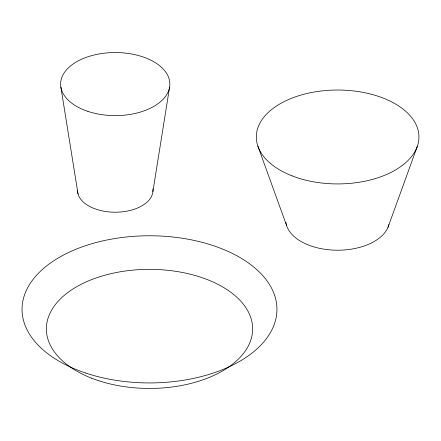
<?xml version="1.0" encoding="UTF-8"?>
<svg xmlns="http://www.w3.org/2000/svg" width="441" height="441" viewBox="0 0 441 441"><rect width="100%" height="100%" fill="white"/><g stroke="black" fill="none" stroke-linecap="round" stroke-linejoin="round"><path stroke-width="0.66" d="M152.884 191.648L169.587 87.175M387.981 227.369L417.39 146.136M257.869 146.136L286.551 225.368M60.88 87.175L78.04 194.018M152.84 188.902A37.706 21.769 0 0 1 116.578 212.209A37.706 21.769 0 0 1 77.533 190.457M388.929 224.546A51.829 29.922 0 0 1 335.777 250.19A51.829 29.922 0 0 1 285.933 222.418M87.924 111.391A54.618 31.532 0 0 0 169.851 84.082A54.618 31.532 0 0 0 87.924 56.773A54.618 31.532 0 0 0 87.924 111.391M292.047 175.86A81.32 46.95 0 0 0 418.741 140.326A81.32 46.95 0 0 0 302.096 94.749A81.32 46.95 0 0 0 292.047 175.86M85.775 373.075A127.449 73.581 0 0 0 276.948 309.35A127.449 73.581 0 0 0 85.775 245.626A127.449 73.581 0 0 0 85.775 373.075M91.689 378.213A103.144 59.552 0 0 0 252.379 333.148A103.144 59.552 0 0 0 104.434 275.338A103.144 59.552 0 0 0 91.689 378.213"/></g></svg>
